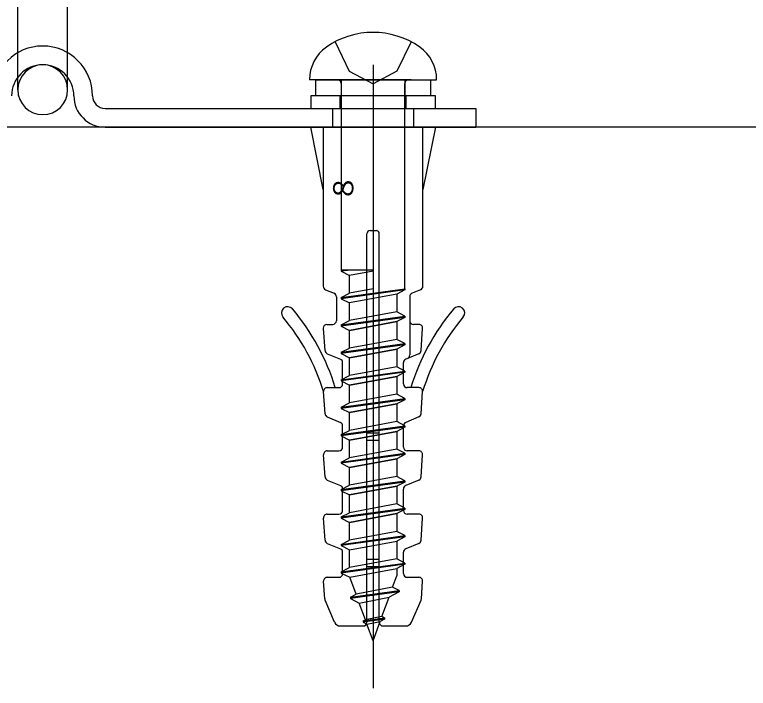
# Model space of a CAD drawing. Units: millimetres, scale not verified. Extents: x -875 to 875, y -1318 to 1308.
# Drawn here: x -386.2 to -327.4, y -1163 to -1109 of the extents above; entities that cross this region are included whole.
import ezdxf
from ezdxf.enums import TextEntityAlignment as Align

# ---------------------------------------------------------------- set-up
doc = ezdxf.new("R2010")
doc.units = ezdxf.units.MM
doc.header["$LTSCALE"] = 8
for name, color, linetype in [('0-4_YKK_12', 2, 'Continuous'), ('0-5_YKK_13', 4, 'Continuous'), ('0-8_YSS_K', 3, 'Continuous')]:
    doc.layers.add(name, color=color, linetype=linetype)
doc.styles.add('ＭＳ ゴシック', font='')
doc.styles.get('ＭＳ ゴシック').set_extended_font_data('MS Gothic')

msp = doc.modelspace()

# ---------------------------------------------------------------- linework, layer by layer
at = {"layer": '0-4_YKK_12'}
msp.add_line((-357.5, -1113), (-357.5, -1163), dxfattribs=at)
at = {"layer": '0-5_YKK_13'}
for p, q in [((-386, -1115), (-386, -1098)), ((-382, -1115), (-382, -1098)), ((-354.45, -1114.2), (-362.6, -1114.2)), ((-360.05, -1114.2), (-360.05, -1115.5)), ((-360.05, -1114.5), (-360.05, -1129.454)), ((-354.95, -1114.2), (-354.95, -1115.5)), ((-354.95, -1130.957), (-354.95, -1114.5)), ((-354.45, -1114.2), (-352.4, -1114.2)), ((-360.15, -1116.5), (-360.15, -1115.5)), ((-354.85, -1116.5), (-354.85, -1115.5)), ((-379, -1116.5), (-349.25, -1116.5)), ((-360.75, -1116.5), (-360.75, -1118)), ((-354.25, -1116.5), (-354.25, -1118)), ((-349.25, -1116.5), (-349.25, -1118)), ((-379, -1118), (-349.25, -1118)), ((-352.5, -1118), (-362.5, -1118)), ((-361.5, -1123), (-362.5, -1118)), ((-361.5, -1118), (-361.5, -1130.76)), ((-353.5, -1130.76), (-353.5, -1118)), ((-352.5, -1118), (-353.5, -1123)), ((-357.74, -1126.3), (-357.26, -1126.3)), ((-358, -1157.7), (-358, -1126.56)), ((-357, -1157.7), (-357, -1126.56)), ((-360.05, -1129.457), (-360.05, -1129.557)), ((-359.321, -1129.457), (-360.05, -1129.557)), ((-357.5, -1129.457), (-360.05, -1129.457)), ((-360.05, -1129.557), (-359.4, -1129.895)), ((-357.5, -1129.545), (-359.4, -1129.895)), ((-359.4, -1131.318), (-359.4, -1129.895)), ((-357.5, -1129.457), (-357.5, -1130.968)), ((-361.315, -1131.037), (-360.625, -1131.325)), ((-360.05, -1131.657), (-354.95, -1130.957)), ((-354.95, -1131.057), (-360.05, -1131.757)), ((-357.5, -1130.968), (-359.4, -1131.318)), ((-354.95, -1131.057), (-355.6, -1131.395)), ((-354.95, -1130.957), (-354.95, -1131.057)), ((-353.685, -1131.037), (-354.375, -1131.325)), ((-360.44, -1131.602), (-360.44, -1133.52)), ((-360.05, -1131.657), (-359.4, -1131.318)), ((-355.6, -1131.395), (-359.4, -1132.095)), ((-355.6, -1131.395), (-355.6, -1132.818)), ((-354.56, -1131.602), (-354.56, -1136.272)), ((-359.4, -1133.518), (-359.4, -1132.095)), ((-355.6, -1132.818), (-359.4, -1133.518)), ((-354.95, -1133.157), (-355.6, -1132.818)), ((-360.05, -1133.857), (-354.95, -1133.157)), ((-354.95, -1133.257), (-360.05, -1133.957)), ((-360.05, -1133.857), (-359.4, -1133.518)), ((-354.95, -1133.257), (-355.6, -1133.595)), ((-354.95, -1133.157), (-354.95, -1133.257)), ((-361.2, -1133.82), (-360.74, -1133.82)), ((-360.05, -1133.857), (-360.05, -1133.957)), ((-360.05, -1133.957), (-359.4, -1134.295)), ((-355.6, -1133.595), (-355.6, -1135.018)), ((-353.822, -1133.82), (-354.26, -1133.82)), ((-361.354, -1135.912), (-361.478, -1134.141)), ((-359.4, -1135.718), (-359.4, -1134.295)), ((-353.646, -1135.912), (-353.522, -1134.141)), ((-355.6, -1135.018), (-359.4, -1135.718)), ((-354.95, -1135.357), (-355.6, -1135.018)), ((-360.05, -1136.057), (-354.95, -1135.357)), ((-354.95, -1135.457), (-360.05, -1136.157)), ((-360.05, -1136.057), (-359.4, -1135.718)), ((-359.4, -1136.495), (-355.6, -1135.795)), ((-355.6, -1135.795), (-359.4, -1136.495)), ((-354.95, -1135.457), (-355.6, -1135.795)), ((-355.6, -1135.795), (-355.6, -1137.218)), ((-354.95, -1135.357), (-354.95, -1135.457)), ((-361.17, -1136.168), (-360.125, -1136.603)), ((-360.05, -1136.057), (-360.05, -1136.157)), ((-360.05, -1136.157), (-359.4, -1136.495)), ((-353.83, -1136.168), (-354.745, -1136.549)), ((-359.94, -1138.59), (-359.94, -1136.88)), ((-355.06, -1138.59), (-355.06, -1136.88)), ((-354.745, -1136.549), (-354.875, -1136.603)), ((-360.05, -1138.257), (-354.95, -1137.557)), ((-354.95, -1137.657), (-360.05, -1138.357)), ((-355.6, -1137.218), (-359.4, -1137.918)), ((-354.95, -1137.557), (-355.6, -1137.218)), ((-359.4, -1138.695), (-355.6, -1137.995)), ((-355.6, -1137.995), (-359.4, -1138.695)), ((-355.6, -1137.995), (-355.6, -1139.418)), ((-360.05, -1138.257), (-360.05, -1138.357)), ((-360.05, -1138.357), (-359.4, -1138.695)), ((-359.4, -1140.118), (-359.4, -1138.695)), ((-361.354, -1140.982), (-361.478, -1139.211)), ((-361.178, -1138.89), (-360.24, -1138.89)), ((-355.6, -1139.418), (-359.4, -1140.118)), ((-354.95, -1139.757), (-355.6, -1139.418)), ((-353.822, -1138.89), (-354.76, -1138.89)), ((-353.646, -1140.982), (-353.522, -1139.211)), ((-360.05, -1140.457), (-354.95, -1139.757)), ((-354.95, -1139.857), (-360.05, -1140.557)), ((-360.05, -1140.457), (-359.4, -1140.118)), ((-359.4, -1140.895), (-355.6, -1140.195)), ((-355.6, -1140.195), (-359.4, -1140.895)), ((-355.6, -1140.195), (-355.6, -1141.618)), ((-359.4, -1142.318), (-359.4, -1140.895)), ((-361.17, -1141.238), (-360.125, -1141.673)), ((-355.6, -1141.618), (-359.4, -1142.318)), ((-354.95, -1141.957), (-355.6, -1141.618)), ((-353.83, -1141.238), (-354.875, -1141.673)), ((-360.05, -1142.657), (-354.95, -1141.957)), ((-354.95, -1142.057), (-360.05, -1142.757)), ((-360.05, -1142.657), (-359.4, -1142.318)), ((-359.94, -1143.66), (-359.94, -1141.95)), ((-354.95, -1142.057), (-355.6, -1142.395)), ((-355.06, -1143.66), (-355.06, -1141.95)), ((-354.95, -1141.957), (-354.95, -1142.057)), ((-360.05, -1142.657), (-360.05, -1142.757)), ((-360.05, -1142.757), (-359.4, -1143.095)), ((-359.4, -1143.095), (-355.6, -1142.395)), ((-355.6, -1142.395), (-359.4, -1143.095)), ((-358, -1142.505), (-357, -1142.505)), ((-355.6, -1142.395), (-355.6, -1143.818)), ((-359.4, -1144.518), (-359.4, -1143.095)), ((-358, -1143.105), (-357, -1143.105)), ((-361.178, -1143.96), (-360.24, -1143.96)), ((-355.6, -1143.818), (-359.4, -1144.518)), ((-354.95, -1144.157), (-355.6, -1143.818)), ((-353.822, -1143.96), (-354.76, -1143.96)), ((-361.354, -1146.052), (-361.478, -1144.281)), ((-360.05, -1144.857), (-354.95, -1144.157)), ((-354.95, -1144.257), (-360.05, -1144.957)), ((-360.05, -1144.857), (-359.4, -1144.518)), ((-359.4, -1145.295), (-355.6, -1144.595)), ((-355.6, -1144.595), (-359.4, -1145.295)), ((-354.95, -1144.257), (-355.6, -1144.595)), ((-355.6, -1144.595), (-355.6, -1146.018)), ((-354.95, -1144.157), (-354.95, -1144.257)), ((-353.646, -1146.052), (-353.522, -1144.281)), ((-359.4, -1146.718), (-359.4, -1145.295)), ((-361.17, -1146.308), (-360.125, -1146.743)), ((-360.05, -1147.057), (-354.95, -1146.357)), ((-354.95, -1146.457), (-360.05, -1147.157)), ((-355.6, -1146.018), (-359.4, -1146.718)), ((-354.95, -1146.357), (-355.6, -1146.018)), ((-354.95, -1146.457), (-355.6, -1146.795)), ((-354.95, -1146.357), (-354.95, -1146.457)), ((-353.83, -1146.308), (-354.875, -1146.743)), ((-360.05, -1147.057), (-359.4, -1146.718)), ((-360.05, -1147.057), (-360.05, -1147.157)), ((-359.94, -1148.73), (-359.94, -1147.02)), ((-359.4, -1147.495), (-355.6, -1146.795)), ((-355.6, -1146.795), (-359.4, -1147.495)), ((-355.6, -1146.795), (-355.6, -1148.218)), ((-355.06, -1148.73), (-355.06, -1147.02)), ((-360.05, -1147.157), (-359.4, -1147.495)), ((-359.4, -1148.918), (-359.4, -1147.495)), ((-355.6, -1148.218), (-359.4, -1148.918)), ((-354.95, -1148.557), (-355.6, -1148.218)), ((-360.05, -1149.257), (-354.95, -1148.557)), ((-354.95, -1148.657), (-360.05, -1149.357)), ((-361.354, -1151.122), (-361.478, -1149.351)), ((-361.178, -1149.03), (-360.24, -1149.03)), ((-360.05, -1149.257), (-359.4, -1148.918)), ((-360.05, -1149.257), (-360.05, -1149.357)), ((-360.05, -1149.357), (-359.4, -1149.695)), ((-359.4, -1149.695), (-355.6, -1148.995)), ((-355.6, -1148.995), (-359.4, -1149.695)), ((-355.6, -1148.995), (-355.6, -1150.418)), ((-353.822, -1149.03), (-354.76, -1149.03)), ((-353.646, -1151.122), (-353.522, -1149.351)), ((-359.4, -1151.118), (-359.4, -1149.695)), ((-355.6, -1150.418), (-359.4, -1151.118)), ((-354.95, -1150.757), (-355.6, -1150.418)), ((-360.05, -1151.457), (-354.95, -1150.757)), ((-354.95, -1150.857), (-360.05, -1151.557)), ((-360.05, -1151.457), (-359.4, -1151.118)), ((-359.4, -1151.895), (-355.6, -1151.195)), ((-354.95, -1150.857), (-355.6, -1151.195)), ((-355.6, -1151.195), (-355.6, -1152.618)), ((-354.95, -1150.757), (-354.95, -1150.857)), ((-361.17, -1151.378), (-360.125, -1151.813)), ((-353.83, -1151.378), (-354.875, -1151.813)), ((-359.94, -1153.8), (-359.94, -1152.09)), ((-359.4, -1153.318), (-359.4, -1151.895)), ((-355.06, -1153.8), (-355.06, -1152.09)), ((-360.05, -1153.657), (-354.95, -1152.957)), ((-355.6, -1152.618), (-359.4, -1153.318)), ((-358, -1152.645), (-357, -1152.645)), ((-354.95, -1152.957), (-355.6, -1152.618)), ((-354.95, -1152.957), (-354.95, -1153.057)), ((-354.95, -1153.057), (-360.05, -1153.757)), ((-360.05, -1153.657), (-359.4, -1153.318)), ((-359.361, -1154.088), (-355.6, -1153.395)), ((-358, -1153.245), (-357, -1153.245)), ((-354.95, -1153.057), (-355.6, -1153.395)), ((-355.6, -1153.395), (-355.6, -1153.981)), ((-361.178, -1154.1), (-360.24, -1154.1)), ((-360.05, -1153.657), (-360.05, -1153.757)), ((-360.05, -1153.757), (-359.361, -1154.088)), ((-358.862, -1155.459), (-359.361, -1154.088)), ((-355.928, -1154.883), (-355.6, -1153.981)), ((-354.76, -1154.1), (-353.822, -1154.1)), ((-361.379, -1155.824), (-361.478, -1154.421)), ((-353.621, -1155.824), (-353.522, -1154.421)), ((-359.312, -1155.693), (-355.403, -1155.157)), ((-355.403, -1155.257), (-359.312, -1155.793)), ((-355.928, -1154.883), (-358.862, -1155.459)), ((-355.403, -1155.157), (-355.928, -1154.883)), ((-359.312, -1155.693), (-358.862, -1155.459)), ((-359.312, -1155.693), (-359.312, -1155.793)), ((-359.312, -1155.793), (-358.607, -1156.16)), ((-358.607, -1156.16), (-356.219, -1155.682)), ((-356.788, -1157.245), (-356.219, -1155.682)), ((-360.586, -1157.699), (-361.355, -1155.922)), ((-358.119, -1157.499), (-358.607, -1156.16)), ((-354.414, -1157.699), (-353.645, -1155.922)), ((-358.301, -1157.594), (-356.573, -1157.357)), ((-356.573, -1157.457), (-358.301, -1157.694)), ((-358.301, -1157.594), (-358.119, -1157.499)), ((-358.301, -1157.594), (-358.301, -1157.694)), ((-356.788, -1157.245), (-358.119, -1157.499)), ((-357.989, -1157.856), (-356.934, -1157.645)), ((-357.5, -1159.201), (-356.934, -1157.645)), ((-356.573, -1157.357), (-356.788, -1157.245)), ((-360.127, -1158), (-358.3, -1158)), ((-358.301, -1157.694), (-357.989, -1157.856)), ((-357.5, -1159.201), (-357.989, -1157.856)), ((-356.7, -1158), (-354.873, -1158))]:
    msp.add_line(p, q, dxfattribs=at)
for points in [[(-360.549, -1111.16), (-359.405, -1113.505), (-357.5, -1114.518)], [(-354.451, -1111.16), (-355.595, -1113.505), (-357.5, -1114.518)], [(-360.05, -1131.657), (-360.05, -1131.757), (-359.4, -1132.095)], [(-359.4, -1134.295), (-355.6, -1133.595), (-359.4, -1134.295)], [(-360.05, -1138.257), (-359.4, -1137.918), (-359.4, -1136.495)], [(-354.95, -1137.557), (-354.95, -1137.657), (-355.6, -1137.995)], [(-354.95, -1139.757), (-354.95, -1139.857), (-355.6, -1140.195)], [(-360.05, -1140.457), (-360.05, -1140.557), (-359.4, -1140.895)], [(-360.05, -1144.857), (-360.05, -1144.957), (-359.4, -1145.295)], [(-354.95, -1148.557), (-354.95, -1148.657), (-355.6, -1148.995)], [(-360.05, -1151.457), (-360.05, -1151.557), (-359.4, -1151.895)], [(-355.403, -1155.157), (-355.403, -1155.257), (-356.219, -1155.682)], [(-356.573, -1157.357), (-356.573, -1157.457), (-356.934, -1157.645)]]:
    msp.add_lwpolyline(points, dxfattribs=at)
for points in [[(-362.1, -1114.2), (-352.9, -1114.2), (-352.9, -1115.5), (-362.1, -1115.5)], [(-352.5, -1116.5), (-352.5, -1115.5), (-362.5, -1115.5), (-362.5, -1116.5)]]:
    msp.add_lwpolyline(points, close=True, dxfattribs=at)
for centre, radius, start, end in [((-357.5, -1116.9), 6.5, 54.84729, 125.15271), ((-384, -1115.5), 4, 0, 180), ((-359.4, -1114.202), 3.2, 125.15271, 179.96682), ((-355.6, -1114.202), 3.2, 0.03318, 54.84729), ((-384, -1115.5), 2.5, 0, 180), ((-384, -1115), 2, 0, 180), ((-360.35, -1114.5), 0.3, 0, 90), ((-354.65, -1114.5), 0.3, 90, 180), ((-384, -1115), 2, 180, 0), ((-379, -1115.5), 2.5, 180, 270), ((-379, -1115.5), 1, 180, 270), ((-357.74, -1126.56), 0.26, 90, 180), ((-357.26, -1126.56), 0.26, 0, 90), ((-361.2, -1130.76), 0.3, 180, 247.38014), ((-353.8, -1130.76), 0.3, 292.61986, 0), ((-360.74, -1131.602), 0.3, 0, 67.38014), ((-354.26, -1131.602), 0.3, 112.61986, 180), ((-364.351, -1132.901), 0.5, 40.16964, 220.16964), ((-377.647, -1144.125), 17.9, 17.00461, 40.16964), ((-337.353, -1144.125), 17.9, 139.83036, 162.99539), ((-350.649, -1132.901), 0.5, 319.83036, 139.83036), ((-377.647, -1144.125), 16.9, 16.90367, 40.16964), ((-360.74, -1133.52), 0.3, 270, 0), ((-354.26, -1133.52), 0.3, 180, 270), ((-337.353, -1144.125), 16.9, 139.83036, 163.09633), ((-361.2, -1134.12), 0.3, 90, 180), ((-353.822, -1134.12), 0.3, 356, 90), ((-361.054, -1135.891), 0.3, 184, 247.38014), ((-354.86, -1136.272), 0.3, 292.61986, 0), ((-353.946, -1135.891), 0.3, 292.61986, 356), ((-360.24, -1136.88), 0.3, 0, 67.38014), ((-354.76, -1136.88), 0.3, 112.61986, 180), ((-354.76, -1136.88), 0.3, 112.61986, 180), ((-360.24, -1138.59), 0.3, 270, 0), ((-354.76, -1138.59), 0.3, 180, 270), ((-361.178, -1139.19), 0.3, 90, 184), ((-353.822, -1139.19), 0.3, 356, 90), ((-361.054, -1140.961), 0.3, 184, 247.38014), ((-353.946, -1140.961), 0.3, 292.61986, 356), ((-360.24, -1141.95), 0.3, 0, 67.38014), ((-354.76, -1141.95), 0.3, 112.61986, 180), ((-361.178, -1144.26), 0.3, 90, 184), ((-360.24, -1143.66), 0.3, 270, 0), ((-354.76, -1143.66), 0.3, 180, 270), ((-353.822, -1144.26), 0.3, 356, 90), ((-361.054, -1146.031), 0.3, 184, 247.38014), ((-353.946, -1146.031), 0.3, 292.61986, 356), ((-360.24, -1147.02), 0.3, 0, 67.38014), ((-354.76, -1147.02), 0.3, 112.61986, 180), ((-360.24, -1148.73), 0.3, 270, 0), ((-354.76, -1148.73), 0.3, 180, 270), ((-361.178, -1149.33), 0.3, 90, 184), ((-353.822, -1149.33), 0.3, 356, 90), ((-361.054, -1151.101), 0.3, 184, 247.38014), ((-353.946, -1151.101), 0.3, 292.61986, 356), ((-360.24, -1152.09), 0.3, 0, 67.38014), ((-354.76, -1152.09), 0.3, 112.61986, 180), ((-361.178, -1154.4), 0.3, 90, 184), ((-360.24, -1153.8), 0.3, 270, 0), ((-354.76, -1153.8), 0.3, 180, 270), ((-353.822, -1154.4), 0.3, 356, 90), ((-361.08, -1155.803), 0.3, 184, 203.42869), ((-353.92, -1155.803), 0.3, 336.57131, 356), ((-360.127, -1157.5), 0.5, 203.42869, 270), ((-358.3, -1157.7), 0.3, 270, 0), ((-356.7, -1157.7), 0.3, 180, 270), ((-354.873, -1157.5), 0.5, 270, 336.57131)]:
    msp.add_arc(centre, radius, start, end, dxfattribs=at)
at = {"layer": '0-8_YSS_K'}
msp.add_line((-238.5, -1118), (-850.5, -1118), dxfattribs=at)

# ---------------------------------------------------------------- texts
at = {"layer": '0-5_YKK_13', "style": 'ＭＳ ゴシック'}
msp.add_text('８', height=1.62, rotation=90, dxfattribs=at).set_placement((-358.594, -1124.008), align=Align.BOTTOM_LEFT)

doc.saveas('drawing.dxf')
